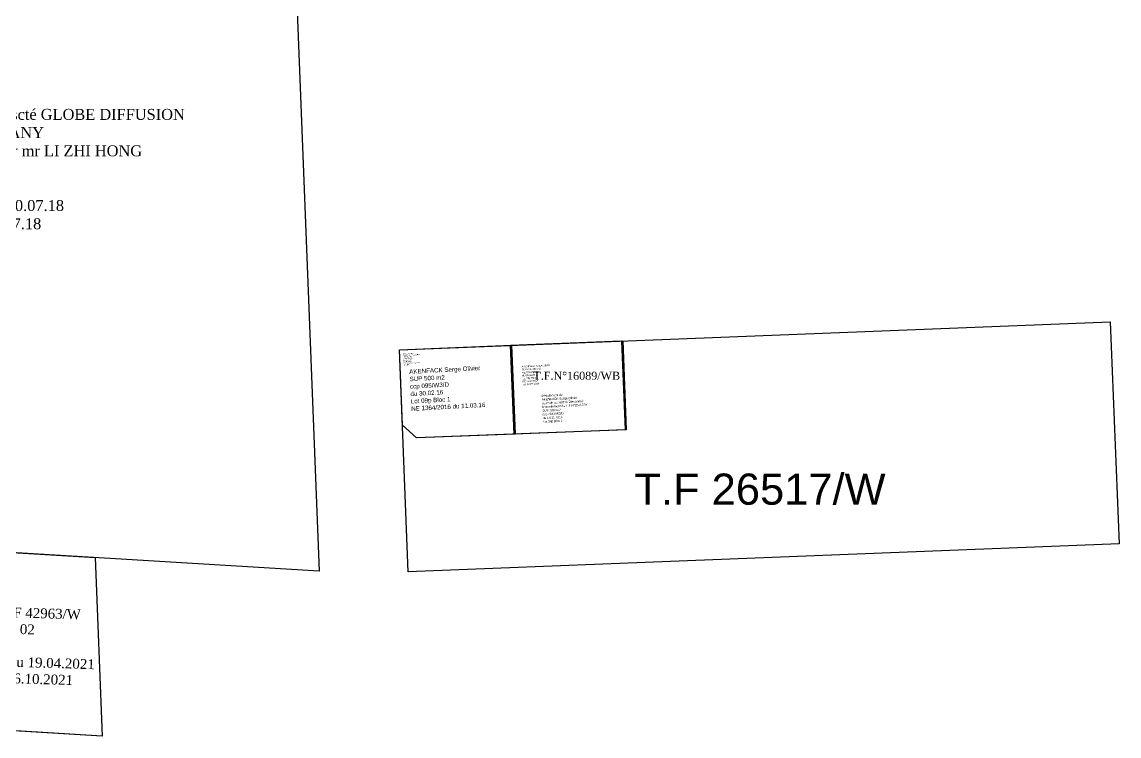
# Model space of a CAD drawing. Header units: millimetres. Extents: x 590121 to 927379, y 438565 to 1441738.
# Drawn here: x 926372.2 to 926619, y 1440181.5 to 1440342.2 of the extents above; entities that cross this region are included whole.
import ezdxf

# ---------------------------------------------------------------- set-up
doc = ezdxf.new("R2010")
doc.units = ezdxf.units.MM
doc.header["$LTSCALE"] = 10
for name, color, linetype in [('EEC 1', 7, 'Continuous'), ('end maj 26 02 2021', 30, 'Continuous'), ('MAJ AVRIL 2021', 7, 'Continuous'), ('MAJ JAN 2022', 12, 'Continuous'), ('MAJ OCT 2021', 7, 'Continuous')]:
    doc.layers.add(name, color=color, linetype=linetype)
doc.styles.get("Standard").update_dxf_attribs({"font": 'arial.ttf'})
doc.styles.add('Times 1.0', font='times.ttf', dxfattribs={"width": 0.99, "height": 1})

msp = doc.modelspace()

# ---------------------------------------------------------------- linework, layer by layer
at = {"layer": 'EEC 1', "color": 7, "linetype": 'ByBlock', "lineweight": -3, "ltscale": 0.0014}
for p, q in [((926338.77, 1440224.72), (926388.68, 1440221.7)), ((926388.68, 1440221.7), (926390.26, 1440181.53)), ((926390.26, 1440181.53), (926340.35, 1440184.55))]:
    msp.add_line(p, q, dxfattribs=at)
at = {"layer": 'end maj 26 02 2021', "color": 150, "linetype": 'ByBlock', "lineweight": -3, "ltscale": 0.0014, "flags": 128}
for points in [[(926333.14, 1440367.94), (926433.45, 1440361.86), (926439.09, 1440218.64), (926338.77, 1440224.72)], [(926482.35, 1440269.46), (926483.14, 1440249.49), (926460.92, 1440248.61), (926457.81, 1440251.49), (926457.14, 1440268.47)]]:
    msp.add_lwpolyline(points, close=True, dxfattribs=at)
at = {"layer": 'end maj 26 02 2021', "color": 3, "linetype": 'ByBlock', "lineweight": -3, "ltscale": 0.0014, "flags": 128}
msp.add_lwpolyline([(926617.01, 1440274.76), (926618.98, 1440224.8), (926459.1, 1440218.51), (926457.14, 1440268.47)], close=True, dxfattribs=at)
at = {"layer": 'end maj 26 02 2021', "linetype": 'ByBlock', "lineweight": -3, "ltscale": 0.0014, "flags": 128}
msp.add_lwpolyline([(926507.34, 1440270.45), (926508.12, 1440250.47), (926460.92, 1440248.61), (926457.81, 1440251.49), (926457.14, 1440268.47)], close=True, dxfattribs=at)
at = {"layer": 'MAJ AVRIL 2021', "color": 7, "linetype": 'ByBlock', "lineweight": -3, "ltscale": 0.0014, "flags": 128}
msp.add_lwpolyline([(926338.77, 1440224.72), (926388.68, 1440221.7), (926390.26, 1440181.53), (926340.35, 1440184.55)], close=True, dxfattribs=at)
at = {"layer": 'MAJ JAN 2022', "color": 3, "lineweight": -3, "ltscale": 0.0014, "flags": 128}
msp.add_lwpolyline([(926507.1, 1440270.44), (926507.89, 1440250.46), (926482.9, 1440249.45), (926482.11, 1440269.46)], close=True, dxfattribs=at)
at = {"layer": 'MAJ OCT 2021', "flags": 128}
msp.add_lwpolyline([(926338.77, 1440224.72), (926388.68, 1440221.7), (926390.26, 1440181.53), (926340.35, 1440184.55)], close=True, dxfattribs=at)

# ---------------------------------------------------------------- texts
at = {"layer": 'end maj 26 02 2021', "color": 1, "linetype": 'ByBlock'}
msp.add_text('T.F 26517/W', height=7, dxfattribs=at).set_placement((926509.96, 1440233.59))
at = {"layer": 'end maj 26 02 2021', "color": 150, "linetype": 'ByBlock', "lineweight": -3, "ltscale": 0.0014, "insert": (926341.29, 1440322.65), "char_height": 2.4606, "width": 125.2878, "attachment_point": 1, "style": 'Times 1.0'}
msp.add_mtext('{\\fTimes New Roman|b0|i0|c186|p18;Bail au profit de la scté GLOBE DIFFUSION }\\P{\\fTimes New Roman|b0|i0|c186|p18;TRADING COMPANY\\PCAM SARL rep par mr LI ZHI HONG\\Psup 1ha 43a33ca\\Pbloc C2\\PCCP 143MW3 du 20.07.18\\PNE 2332/18 le 20.07.18}', dxfattribs=at)
at = {"layer": 'end maj 26 02 2021', "color": 1, "linetype": 'ByBlock', "insert": (926457.9, 1440267.64), "char_height": 0.2142, "width": 14.1989, "attachment_point": 1, "rotation": 3.0526}
msp.add_mtext('désistement partiel \\Pde AKENFACK Serge Olivier\\PSUP 1000 m2\\Pccp 5050/W3/D\\Pdu 08.04.2014\\PLot 08p Bloc 1\\PNE 2214/2014 du 02.05.2014\\Pau profit de', dxfattribs=at)
at = {"layer": 'end maj 26 02 2021', "linetype": 'ByBlock', "width": 66.2879, "attachment_point": 1, "rotation": 3.0526}
for s, insert, char_height in [('AKENFACK Serge Olivier\\PSUP 500 m2\\Pccp 095/W3/D\\Pdu 30.02.16\\PLot 09p Bloc 1\\PNE 1364/2016 du 11.03.16', (926459.29, 1440264.02), 1), ('AKENFACK Serge Olivier\\PSUP rest 500 m2\\Pccp 5050/W3/D\\Pdu 08.04.2014\\PLot 08p Bloc 1\\PNE 2214/2014\\P du 02.05.2014', (926484.6, 1440264.85), 0.4), ('{\\C1;désistement de \\PAKENFACK Serge Olivier\\P}au profit de NJITIA Dieudonné \\P{\\C1;Morcellement du T.F.N°26517/W\\P}SUP. 500 m2\\Pccp 2043/W3/D\\Pdu 18.11.2014\\PLot 09p Bloc 1', (926489.06, 1440258.33), 0.5)]:
    msp.add_mtext(s, dxfattribs=dict(at, insert=insert, char_height=char_height))
at = {"layer": 'MAJ JAN 2022', "color": 0, "lineweight": -3, "insert": (926487.24, 1440263.51), "char_height": 1.8, "width": 6.2, "attachment_point": 1}
msp.add_mtext('{\\fTimes New Roman|b0|i0|c0|p18;\\C1;T.F.N°16089/WB}', dxfattribs=at)
at = {"layer": 'MAJ OCT 2021', "ltscale": 0.0014, "insert": (926344.5, 1440214.95), "char_height": 2.2228, "width": 43.3457, "attachment_point": 1, "rotation": 358.2638}
msp.add_mtext('\\A1;{\\fTimes New Roman|b0|i0|c0|p18;SAMA Wilfred Asi\\PMorcellement du TF 42963/W\\PBloc: 02 Lots: 01 et 02 \\P\\fTimes New Roman|b0|i0|c186|p18;SUP\\fTimes New Roman|b0|i0|c0|p18;:\\fTimes New Roman|b0|i0|c186|p18; \\fTimes New Roman|b0|i0|c0|p18;2000 \\fTimes New Roman|b0|i0|c186|p18;m²\\PCCP\\fTimes New Roman|b0|i0|c0|p18;: 3290 \\fTimes New Roman|b0|i0|c186|p18;M/W\\fTimes New Roman|b0|i0|c0|p18;3\\fTimes New Roman|b0|i0|c186|p18; du \\fTimes New Roman|b0|i0|c0|p18;19\\fTimes New Roman|b0|i0|c186|p18;.0\\fTimes New Roman|b0|i0|c0|p18;4\\fTimes New Roman|b0|i0|c186|p18;.\\fTimes New Roman|b0|i0|c0|p18;2\\fTimes New Roman|b0|i0|c186|p18;021\\PNE: 7\\fTimes New Roman|b0|i0|c0|p18;337\\fTimes New Roman|b0|i0|c186|p18;/2021 le 06.10.2021}', dxfattribs=at)

doc.saveas('drawing.dxf')
